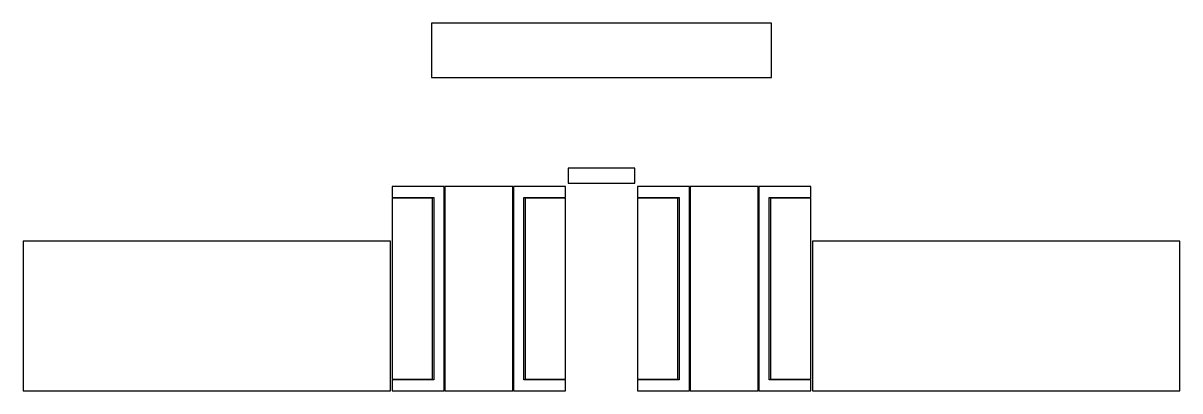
# Model space of a CAD drawing. Header units: metres. Extents: x -42.5 to 42.5, y 0 to 27.
import ezdxf

# ---------------------------------------------------------------- set-up
doc = ezdxf.new("R2010")
doc.units = ezdxf.units.M

msp = doc.modelspace()

# ---------------------------------------------------------------- linework, layer by layer
for p, q in [((12.4998, 27), (-12.4996, 27)), ((-12.4996, 27), (-12.4996, 23)), ((12.4998, 23), (12.4998, 27)), ((-12.4996, 23), (12.4998, 23)), ((2.45, 16.35), (-2.45, 16.35)), ((-2.45, 16.35), (-2.45, 15.25)), ((2.45, 15.25), (2.45, 16.35)), ((-11.5572, 15), (-15.3786, 15)), ((-15.3786, 15), (-15.3786, 14.2)), ((-11.5572, 0), (-11.5572, 15)), ((-6.50984, 15), (-11.5071, 15)), ((-11.5071, 15), (-11.5071, 0)), ((-6.50984, 0), (-6.50984, 15)), ((-2.63901, 15), (-6.45982, 15)), ((-6.45982, 15), (-6.45982, 0)), ((-2.63901, 14.2), (-2.63901, 15)), ((-2.45, 15.25), (2.45, 15.25)), ((6.46078, 15), (2.6394, 15)), ((2.6394, 15), (2.6394, 14.2)), ((6.46078, 0), (6.46078, 15)), ((11.5081, 15), (6.51083, 15)), ((6.51083, 15), (6.51083, 0)), ((11.5081, 0), (11.5081, 15)), ((15.3789, 15), (11.5581, 15)), ((11.5581, 15), (11.5581, 0)), ((15.3789, 14.2), (15.3789, 15)), ((-15.3786, 14.2), (-12.309, 14.2)), ((-12.4083, 14.15), (-15.3786, 14.15)), ((-15.3786, 14.15), (-15.3786, 0.85)), ((-12.4083, 0.85), (-12.4083, 14.15)), ((-12.309, 14.2), (-12.309, 0.8)), ((-5.70898, 0.8), (-5.70898, 14.2)), ((-5.70898, 14.2), (-2.63901, 14.2)), ((-2.63901, 14.15), (-5.61035, 14.15)), ((-5.61035, 14.15), (-5.61035, 0.85)), ((-2.63901, 0.85), (-2.63901, 14.15)), ((2.6394, 14.2), (5.70898, 14.2)), ((5.60962, 14.15), (2.6394, 14.15)), ((2.6394, 14.15), (2.6394, 0.85)), ((5.60962, 0.85), (5.60962, 14.15)), ((5.70898, 14.2), (5.70898, 0.8)), ((12.309, 0.8), (12.309, 14.2)), ((12.309, 14.2), (15.3789, 14.2)), ((15.3789, 14.15), (12.4076, 14.15)), ((12.4076, 14.15), (12.4076, 0.85)), ((15.3789, 0.85), (15.3789, 14.15)), ((-15.4997, 11), (-42.5, 11)), ((-42.5, 11), (-42.5, 0)), ((-15.4997, 0), (-15.4997, 11)), ((42.5, 11), (15.4999, 11)), ((15.4999, 11), (15.4999, 0)), ((42.5, 0), (42.5, 11)), ((-15.3786, 0.85), (-12.4083, 0.85)), ((-5.61035, 0.85), (-2.63901, 0.85)), ((2.6394, 0.85), (5.60962, 0.85)), ((12.4076, 0.85), (15.3789, 0.85)), ((-42.5, 0), (-15.4997, 0)), ((-12.309, 0.8), (-15.3786, 0.8)), ((-15.3786, 0.8), (-15.3786, 0)), ((-15.3786, 0), (-11.5572, 0)), ((-11.5071, 0), (-6.50984, 0)), ((-6.45982, 0), (-2.63901, 0)), ((-2.63901, 0.8), (-5.70898, 0.8)), ((-2.63901, 0), (-2.63901, 0.8)), ((5.70898, 0.8), (2.6394, 0.8)), ((2.6394, 0.8), (2.6394, 0)), ((15.3789, 0.8), (12.309, 0.8)), ((15.3789, 0), (15.3789, 0.8)), ((2.6394, 0), (6.46078, 0)), ((6.51083, 0), (11.5081, 0)), ((11.5581, 0), (15.3789, 0)), ((15.4999, 0), (42.5, 0))]:
    msp.add_line(p, q)

doc.saveas('drawing.dxf')
